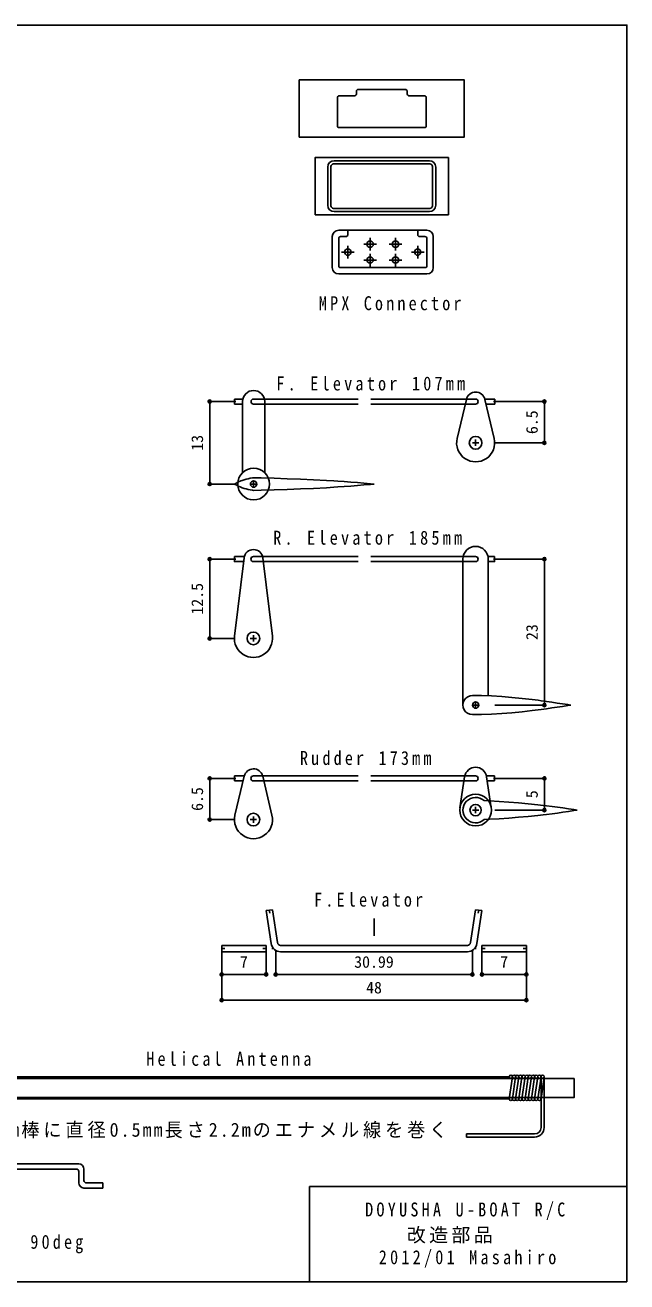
# Model space of a CAD drawing. Units: millimetres on the paper. Extents: x -142 to 142, y -99 to 99.
# Drawn here: x 47.2 to 142, y -99 to 99 of the extents above; entities that cross this region are included whole.
import ezdxf
from ezdxf.enums import TextEntityAlignment as Align

# ---------------------------------------------------------------- set-up
doc = ezdxf.new("R2010")
doc.units = ezdxf.units.MM
doc.header["$PDMODE"] = 32
doc.header["$PDSIZE"] = 0.5
doc.layers.add('0-0', color=7, linetype='Continuous')
doc.styles.add('ＭＳ ゴシック', font='')
doc.styles.get('ＭＳ ゴシック').set_extended_font_data('MS Gothic')

msp = doc.modelspace()

# ---------------------------------------------------------------- linework, layer by layer
at = {"layer": '0-0'}
for p, q in [((96.392, 87.559), (96.392, 83.159)), ((99.092, 87.859), (96.692, 87.859)), ((99.392, 88.559), (99.392, 88.159)), ((107.092, 88.859), (99.692, 88.859)), ((107.392, 88.559), (107.392, 88.159)), ((107.692, 87.859), (110.092, 87.859)), ((110.392, 83.159), (110.392, 87.559)), ((96.692, 82.859), (110.092, 82.859)), ((95.883, 77.628), (110.883, 77.628)), ((94.883, 76.628), (94.883, 70.628)), ((95.383, 70.528), (95.383, 76.728)), ((110.983, 77.128), (95.783, 77.128)), ((111.383, 76.728), (111.383, 70.528)), ((111.883, 70.628), (111.883, 76.628)), ((110.983, 70.128), (95.783, 70.128)), ((95.883, 69.628), (110.883, 69.628)), ((95.595, 65.693), (95.595, 60.793)), ((96.595, 66.693), (110.495, 66.693)), ((96.595, 61.093), (96.595, 65.393)), ((96.895, 65.693), (97.745, 65.693)), ((97.745, 65.693), (96.895, 65.693)), ((98.045, 65.993), (98.045, 66.693)), ((101.545, 65.493), (101.545, 63.493)), ((105.545, 65.493), (105.545, 63.493)), ((109.045, 65.993), (109.045, 66.693)), ((109.345, 65.693), (110.195, 65.693)), ((110.495, 65.393), (110.495, 61.093)), ((111.495, 65.693), (111.495, 60.793)), ((98.045, 64.243), (98.045, 62.243)), ((100.545, 64.493), (102.545, 64.493)), ((104.545, 64.493), (106.545, 64.493)), ((109.045, 64.243), (109.045, 62.243)), ((99.045, 63.243), (97.045, 63.243)), ((102.545, 61.993), (100.545, 61.993)), ((101.545, 62.993), (101.545, 60.993)), ((106.545, 61.993), (104.545, 61.993)), ((105.545, 62.993), (105.545, 60.993)), ((110.045, 63.243), (108.045, 63.243)), ((96.595, 59.793), (110.495, 59.793)), ((96.895, 60.793), (110.195, 60.793)), ((81.487, 40.093), (80.19, 40.093)), ((80.19, 39.693), (80.39, 39.693)), ((81.44, 39.693), (81.44, 28.479)), ((99.69, 40.093), (83.169, 40.093)), ((83.169, 40.093), (83.19, 40.093)), ((84.94, 39.693), (84.94, 28.479)), ((118.169, 40.093), (101.676, 40.093)), ((116.716, 40.04), (115.257, 33.886)), ((119.621, 40.093), (121.176, 40.093)), ((119.635, 40.04), (121.095, 33.886)), ((120.976, 39.693), (121.176, 39.693)), ((121.176, 40.093), (121.176, 39.293)), ((99.69, 39.293), (83.19, 39.293)), ((118.169, 39.293), (101.676, 39.293)), ((119.812, 39.293), (121.176, 39.293)), ((118.176, 33.693), (118.176, 32.693)), ((118.676, 33.193), (117.676, 33.193)), ((83.59, 26.693), (82.79, 26.693)), ((83.19, 27.093), (83.19, 26.293)), ((81.723, 15.273), (80.169, 15.273)), ((80.369, 14.873), (80.169, 14.873)), ((81.68, 15.053), (80.191, 2.733)), ((83.169, 15.273), (99.69, 15.273)), ((99.69, 14.473), (83.169, 14.473)), ((84.658, 15.053), (86.147, 2.733)), ((101.676, 15.273), (118.169, 15.273)), ((118.169, 14.473), (101.676, 14.473)), ((116.169, 14.873), (116.169, -8.127)), ((120.129, 15.273), (121.169, 15.273)), ((120.169, 14.873), (120.169, -6.673)), ((120.969, 14.873), (121.169, 14.873)), ((82.669, 2.373), (83.669, 2.373)), ((83.169, 2.873), (83.169, 1.873)), ((118.169, -7.727), (118.169, -8.527)), ((117.769, -8.127), (118.569, -8.127)), ((81.709, -19.274), (80.169, -19.274)), ((80.169, -19.274), (80.169, -20.074)), ((80.169, -19.674), (80.369, -19.674)), ((81.709, -19.328), (80.25, -25.482)), ((83.169, -19.274), (99.69, -19.274)), ((84.629, -19.328), (84.615, -19.274)), ((84.629, -19.328), (86.088, -25.482)), ((101.676, -19.274), (118.169, -19.274)), ((116.439, -19.412), (115.697, -24.299)), ((119.873, -19.274), (121.169, -19.274)), ((119.899, -19.412), (120.641, -24.299)), ((120.969, -19.674), (121.169, -19.674)), ((121.169, -19.274), (121.169, -20.074)), ((81.533, -20.074), (80.169, -20.074)), ((83.169, -20.074), (99.69, -20.074)), ((101.676, -20.074), (118.169, -20.074)), ((120, -20.074), (121.169, -20.074)), ((83.169, -25.674), (83.169, -26.674)), ((118.669, -24.674), (117.669, -24.674)), ((118.169, -24.174), (118.169, -25.174)), ((83.669, -26.174), (82.669, -26.174)), ((85.166, -40.48), (86.166, -40.403)), ((85.971, -45.708), (85.166, -40.48)), ((85.743, -40.937), (85.666, -40.441)), ((86.959, -45.556), (86.166, -40.403)), ((117.374, -45.556), (118.166, -40.403)), ((118.166, -40.403), (119.166, -40.48)), ((118.362, -45.708), (119.166, -40.48)), ((118.59, -40.937), (118.666, -40.441)), ((102.166, -41.751), (102.166, -44.466)), ((85.166, -45.98), (78.166, -45.98)), ((78.166, -45.98), (78.166, -46.98)), ((78.666, -46.48), (78.166, -46.48)), ((78.166, -46.98), (85.166, -46.98)), ((85.166, -46.48), (84.666, -46.48)), ((85.166, -45.98), (85.166, -46.98)), ((86.335, -46.48), (86.089, -46.48)), ((86.672, -46.98), (86.635, -46.737)), ((116.88, -45.98), (87.453, -45.98)), ((87.453, -46.98), (116.88, -46.98)), ((117.661, -46.98), (117.698, -46.737)), ((118.243, -46.48), (117.998, -46.48)), ((119.166, -45.98), (126.166, -45.98)), ((119.166, -45.98), (119.166, -46.98)), ((119.666, -46.48), (119.166, -46.48)), ((119.166, -46.98), (126.166, -46.98)), ((126.166, -46.48), (125.666, -46.48)), ((126.166, -45.98), (126.166, -46.98)), ((123.473, -66.688), (33.473, -66.688)), ((123.973, -66.688), (123.473, -70.188)), ((123.973, -70.188), (124.473, -66.688)), ((124.973, -66.688), (124.473, -70.188)), ((124.973, -70.188), (125.473, -66.688)), ((125.973, -66.688), (125.473, -70.188)), ((125.973, -70.188), (126.473, -66.688)), ((126.973, -66.688), (126.473, -70.188)), ((126.973, -70.188), (127.473, -66.688)), ((127.973, -66.688), (127.473, -70.188)), ((127.973, -70.188), (128.473, -66.688)), ((128.973, -66.688), (128.473, -70.188)), ((128.473, -74.688), (128.473, -66.688)), ((128.973, -74.688), (128.973, -66.688)), ((33.473, -70.188), (123.473, -70.188)), ((127.473, -75.688), (116.723, -75.688)), ((116.723, -76.188), (116.723, -75.688)), ((127.473, -76.188), (116.723, -76.188)), ((55.662, -80.419), (-128.538, -80.419)), ((55.262, -81.219), (-128.138, -81.219)), ((55.662, -81.619), (55.662, -83.419)), ((56.462, -83.019), (56.462, -81.219)), ((56.462, -84.219), (59.462, -84.219)), ((56.862, -83.419), (59.462, -83.419)), ((59.462, -83.419), (59.462, -84.219)), ((92, -84), (92, -99)), ((142, -84), (92, -84)), ((142, -99), (-142, -99))]:
    msp.add_line(p, q, dxfattribs=at)
at = {"layer": '0-0', "color": 4}
for p, q in [((76.277, 39.693), (76.277, 26.693)), ((76.277, 39.693), (80.19, 39.693)), ((129.006, 39.693), (121.176, 39.693)), ((129.006, 39.693), (129.006, 33.193)), ((129.006, 33.193), (121.176, 33.193)), ((76.277, 26.693), (80.19, 26.693)), ((76.277, 14.873), (76.277, 2.373)), ((76.277, 14.873), (80.19, 14.873)), ((129.006, 14.873), (121.176, 14.873)), ((129.006, 14.873), (129.006, -8.127)), ((76.277, 2.373), (80.19, 2.373)), ((129.006, -8.127), (121.176, -8.127)), ((76.277, -19.674), (76.277, -26.174)), ((76.277, -19.674), (80.19, -19.674)), ((129.006, -19.674), (121.176, -19.674)), ((129.006, -19.674), (129.006, -24.674)), ((129.006, -24.674), (121.176, -24.674)), ((76.277, -26.174), (80.19, -26.174)), ((78.166, -50.562), (78.166, -46.98)), ((85.166, -50.562), (85.166, -46.98)), ((86.672, -50.562), (86.672, -46.98)), ((117.661, -50.562), (117.661, -46.98)), ((119.166, -50.562), (119.166, -46.98)), ((126.166, -50.562), (126.166, -46.98)), ((78.166, -50.562), (85.166, -50.562)), ((78.166, -54.609), (78.166, -50.613)), ((86.672, -50.562), (117.661, -50.562)), ((119.166, -50.562), (126.166, -50.562)), ((126.166, -54.609), (126.166, -50.613)), ((78.166, -54.609), (126.166, -54.609))]:
    msp.add_line(p, q, dxfattribs=at)
at = {"layer": '0-0'}
for points in [[(-142, 99), (142, 99), (142, -99)], [(81.44, 39.293), (80.19, 39.293), (80.19, 40.093)], [(80.19, 26.693), (80.283, 26.744), (80.443, 26.831), (80.604, 26.917), (80.766, 26.999), (80.929, 27.078), (81.094, 27.153), (81.19, 27.193), (81.371, 27.263), (81.687, 27.367), (82.009, 27.455), (82.335, 27.531), (82.665, 27.598), (82.997, 27.659), (83.19, 27.693)], [(83.19, 25.693), (82.997, 25.728), (82.665, 25.789), (82.335, 25.856), (82.009, 25.931), (81.687, 26.02), (81.371, 26.124), (81.19, 26.193), (81.094, 26.234), (80.929, 26.308), (80.766, 26.387), (80.604, 26.47), (80.443, 26.555), (80.283, 26.643), (80.19, 26.693)], [(83.19, 27.693), (84.384, 27.662), (86.442, 27.605), (88.499, 27.541), (90.556, 27.467), (92.611, 27.377), (94.666, 27.267), (95.857, 27.193), (96.454, 27.153), (97.482, 27.079), (98.511, 27), (99.539, 26.917), (100.567, 26.832), (101.594, 26.744), (102.19, 26.693)], [(83.19, 25.693), (84.384, 25.725), (86.442, 25.782), (88.499, 25.846), (90.556, 25.92), (92.611, 26.01), (94.666, 26.119), (95.857, 26.193), (96.454, 26.234), (97.482, 26.308), (98.511, 26.387), (99.539, 26.47), (100.567, 26.555), (101.594, 26.642), (102.19, 26.693)], [(81.61, 14.473), (80.169, 14.473), (80.169, 15.273)], [(120.169, 14.473), (121.169, 14.473), (121.169, 15.273)], [(117.669, -6.627), (117.716, -6.626), (117.797, -6.626), (117.878, -6.626), (117.96, -6.626), (118.041, -6.626), (118.122, -6.626), (118.169, -6.627), (119.097, -6.637), (120.698, -6.69), (122.297, -6.784), (123.894, -6.913), (125.488, -7.072), (127.08, -7.258), (128.002, -7.377), (128.49, -7.442), (129.33, -7.558), (130.169, -7.678), (131.007, -7.801), (131.845, -7.926), (132.683, -8.053), (133.169, -8.127)], [(117.669, -9.627), (117.716, -9.627), (117.797, -9.627), (117.878, -9.627), (117.96, -9.627), (118.041, -9.627), (118.122, -9.627), (118.169, -9.627), (119.097, -9.616), (120.698, -9.563), (122.297, -9.469), (123.894, -9.34), (125.488, -9.181), (127.08, -8.995), (128.002, -8.877), (128.49, -8.811), (129.33, -8.695), (130.169, -8.575), (131.007, -8.452), (131.845, -8.327), (132.683, -8.2), (133.169, -8.127)], [(119.492, -23.174), (120.373, -23.228), (121.893, -23.324), (123.412, -23.428), (124.93, -23.542), (126.446, -23.673), (127.959, -23.825), (128.836, -23.924), (129.339, -23.985), (130.206, -24.097), (131.072, -24.216), (131.937, -24.34), (132.803, -24.468), (133.667, -24.598), (134.169, -24.674)], [(119.492, -26.174), (120.373, -26.12), (121.893, -26.024), (123.412, -25.921), (124.93, -25.806), (126.446, -25.675), (127.959, -25.524), (128.836, -25.424), (129.339, -25.363), (130.206, -25.251), (131.072, -25.133), (131.937, -25.009), (132.803, -24.881), (133.667, -24.75), (134.169, -24.674)]]:
    msp.add_lwpolyline(points, dxfattribs=at)
for points in [[(90.392, 81.359), (116.392, 81.359), (116.392, 90.359), (90.392, 90.359)], [(92.883, 69.128), (113.883, 69.128), (113.883, 78.128), (92.883, 78.128)], [(133.723, -66.938), (23.723, -66.938), (23.723, -69.938), (133.723, -69.938)]]:
    msp.add_lwpolyline(points, close=True, dxfattribs=at)
for centre, radius in [((98.045, 63.243), 0.5), ((101.545, 64.493), 0.5), ((105.545, 64.493), 0.5), ((109.045, 63.243), 0.5), ((101.545, 61.993), 0.5), ((105.545, 61.993), 0.5), ((118.176, 33.193), 1), ((83.19, 26.693), 2.5), ((83.19, 26.693), 0.5), ((83.169, 2.373), 1), ((118.169, -8.127), 0.5), ((118.169, -24.674), 2.5), ((83.169, -26.174), 1), ((118.169, -24.674), 0.9), ((123.723, -66.688), 0.25), ((124.223, -66.688), 0.25), ((124.723, -66.688), 0.25), ((125.223, -66.688), 0.25), ((125.723, -66.688), 0.25), ((126.223, -66.688), 0.25), ((126.723, -66.688), 0.25), ((127.223, -66.688), 0.25), ((127.723, -66.688), 0.25), ((128.223, -66.688), 0.25), ((128.723, -66.688), 0.25), ((123.723, -70.188), 0.25), ((124.223, -70.188), 0.25), ((124.723, -70.188), 0.25), ((125.223, -70.188), 0.25), ((125.723, -70.188), 0.25), ((126.223, -70.188), 0.25), ((126.723, -70.188), 0.25), ((127.223, -70.188), 0.25), ((127.723, -70.188), 0.25), ((128.223, -70.188), 0.25)]:
    msp.add_circle(centre, radius, dxfattribs=at)
for centre, radius, start, end in [((96.692, 87.559), 0.3, 90, 180), ((99.092, 88.159), 0.3, 270, 0), ((99.692, 88.559), 0.3, 90, 180), ((107.092, 88.559), 0.3, 0, 90), ((107.692, 88.159), 0.3, 180, 270), ((110.092, 87.559), 0.3, 0, 90), ((96.692, 83.159), 0.3, 180, 270), ((110.092, 83.159), 0.3, 270, 0), ((95.883, 76.628), 1, 90, 180), ((110.883, 76.628), 1, 0, 90), ((95.783, 76.728), 0.4, 90, 180), ((110.983, 76.728), 0.4, 0, 90), ((95.883, 70.628), 1, 180, 270), ((95.783, 70.528), 0.4, 180, 270), ((110.883, 70.628), 1, 270, 0), ((110.983, 70.528), 0.4, 270, 0), ((96.595, 65.693), 1, 90, 180), ((96.895, 65.393), 0.3, 90, 180), ((97.745, 65.993), 0.3, 270, 0), ((109.345, 65.993), 0.3, 180, 270), ((110.195, 65.393), 0.3, 0, 90), ((110.495, 65.693), 1, 0, 90), ((96.595, 60.793), 1, 180, 270), ((96.895, 61.093), 0.3, 180, 270), ((110.195, 61.093), 0.3, 270, 0), ((110.495, 60.793), 1, 270, 0), ((83.19, 39.693), 1.75, 0, 180), ((83.19, 39.693), 0.4, 90, 270), ((118.176, 39.693), 1.5, 13.34236, 166.65764), ((118.176, 39.693), 0.4, 270, 90), ((118.176, 33.193), 3, 166.65764, 13.34236), ((83.169, 14.873), 1.5, 6.8921, 173.1079), ((118.169, 14.873), 2, 0, 180), ((83.169, 14.873), 0.4, 90, 270), ((118.169, 14.873), 0.4, 270, 90), ((83.169, 2.373), 3, 173.1079, 6.8921), ((117.669, -8.127), 1.5, 88.20241, 270), ((83.169, -19.674), 1.5, 15.46601, 166.65764), ((83.169, -19.674), 0.4, 90, 270), ((118.169, -19.674), 1.75, 8.62693, 171.37307), ((118.169, -19.674), 0.4, 270, 90), ((118.169, -24.674), 2, 48.59038, 311.40962), ((83.169, -26.174), 3, 166.65764, 13.34236), ((87.453, -45.48), 1.5, 188.74616, 270), ((87.453, -45.48), 0.5, 188.74616, 270), ((116.88, -45.48), 0.5, 270, 351.25384), ((116.88, -45.48), 1.5, 270, 351.25384), ((127.473, -74.688), 1, 270, 0), ((127.473, -74.688), 1.5, 270, 0), ((55.662, -81.219), 0.8, 0, 90), ((55.262, -81.619), 0.4, 0, 90), ((56.862, -83.019), 0.4, 180, 270), ((56.462, -83.419), 0.8, 180, 270)]:
    msp.add_arc(centre, radius, start, end, dxfattribs=at)
at = {"layer": '0-0', "color": 4}
for p in [(76.277, 39.693), (129.006, 39.693), (129.006, 33.193), (76.277, 26.693), (76.277, 14.873), (129.006, 14.873), (76.277, 2.373), (129.006, -8.127), (76.277, -19.674), (129.006, -19.674), (129.006, -24.674), (76.277, -26.174), (78.166, -50.562), (85.166, -50.562), (86.672, -50.562), (117.661, -50.562), (119.166, -50.562), (126.166, -50.562), (78.166, -54.609), (126.166, -54.609)]:
    msp.add_point(p, dxfattribs=at)

# ---------------------------------------------------------------- texts
at = {"layer": '0-0', "color": 4, "style": 'ＭＳ ゴシック'}
for s, p in [('6.5', (128.506, 34.568)), ('13', (75.777, 31.943)), ('12.5', (75.777, 6.123)), ('23', (128.506, 2.123)), ('6.5', (75.777, -24.799)), ('5', (128.506, -22.799))]:
    msp.add_text(s, height=1.833, rotation=90, dxfattribs=at).set_placement(p, align=Align.BOTTOM_LEFT)
for s, p in [('7', (81.041, -50.062)), ('30.99', (99.041, -50.062)), ('7', (122.041, -50.062)), ('48', (100.916, -54.109))]:
    msp.add_text(s, height=1.833, dxfattribs=at).set_placement(p, align=Align.BOTTOM_LEFT)
at = {"layer": '0-0', "char_height": 2.199, "attachment_point": 7, "style": 'ＭＳ ゴシック'}
for s, insert in [('\\T1.39;\\W0.85;MPX\\~Connector', (93.471, 54.05)), ('\\T1.4;\\W0.85;F.\\~Elevator\\~107mm', (86.777, 41.405)), ('\\T1.4;\\W0.85;R.\\~Elevator\\~185mm', (86.281, 17.107)), ('\\T1.39;\\W0.85;Rudder\\~173mm', (90.496, -17.603)), ('\\T1.39;\\W0.85;F.Elevator\\~', (92.727, -39.917)), ('\\T1.39;\\W0.85;Helical\\~Antenna', (66.289, -64.994)), ('\\T1.22;\\W0.95;直径3mm棒に直径0.5mm長さ2.2mのエナメル線を巻く', (34.439, -76.387)), ('\\T1.4;\\W0.85;DOYUSHA\\~U-BOAT\\~R/C', (100.766, -89.233)), ('\\T1.17;改造部品', (107.337, -92.96)), ('\\T1.39;\\W0.85;Downward\\~90deg', (32.109, -94.513)), ('\\T1.4;\\W0.85;2012/01\\~Masahiro', (102.914, -96.751))]:
    msp.add_mtext(s, dxfattribs=dict(at, insert=insert))

doc.saveas('drawing.dxf')
